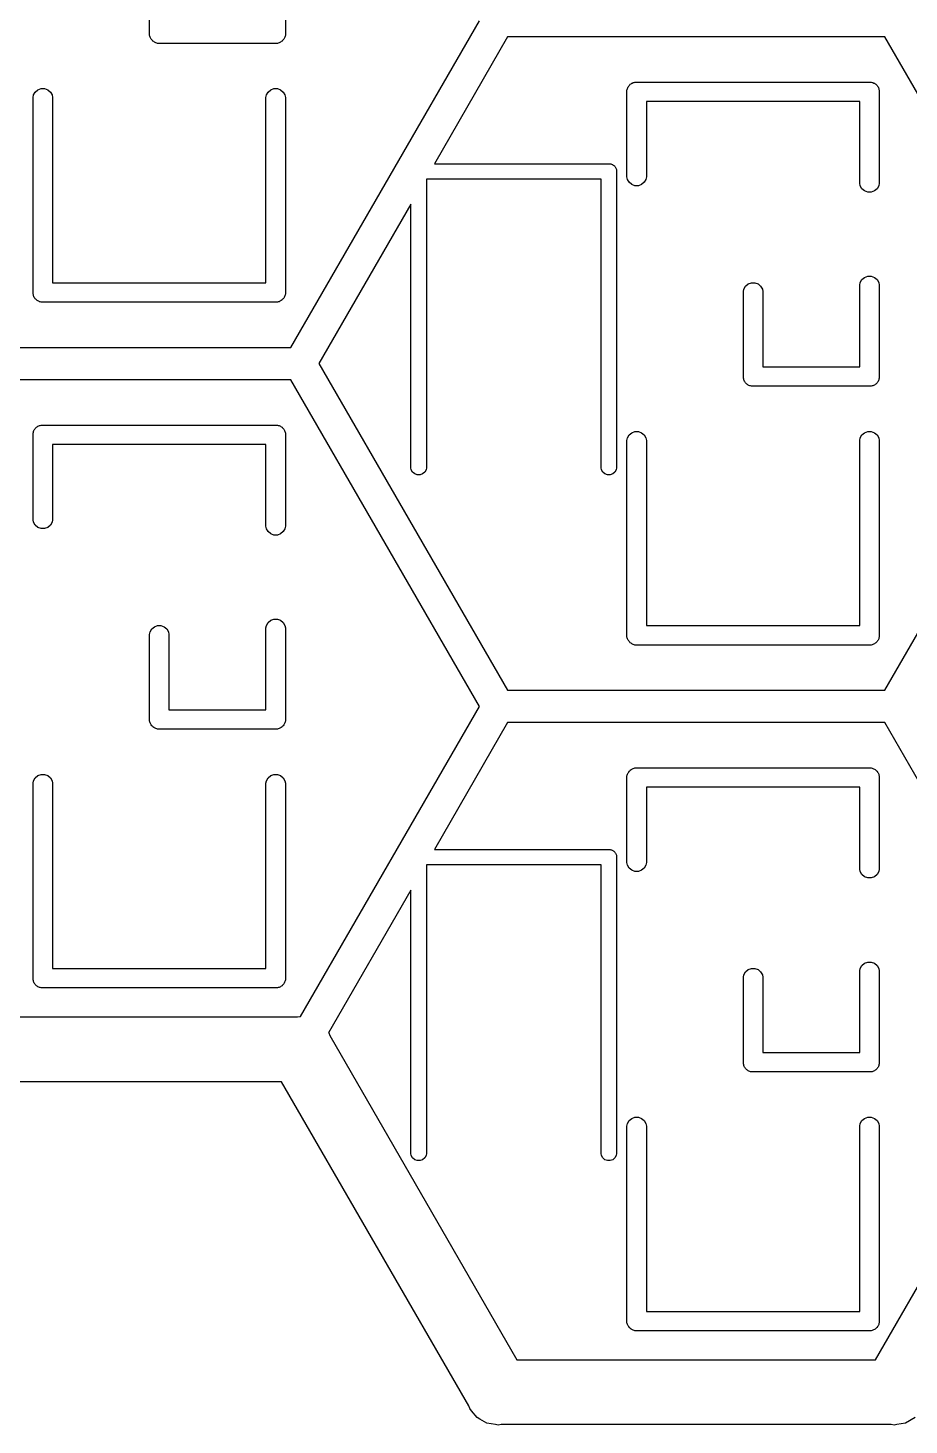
# Model space of a CAD drawing. Extents: x -0.7 to 56.4, y -0.3 to 45.3.
# Drawn here: x 20.34 to 27.16, y -0.25 to 10.54 of the extents above; entities that cross this region are included whole.
import ezdxf

# ---------------------------------------------------------------- set-up
doc = ezdxf.new("R2010")
doc.units = 0
doc.header["$MEASUREMENT"] = 0
doc.layers.add('BLACK', color=7, linetype='CONTINUOUS')

msp = doc.modelspace()

# ---------------------------------------------------------------- linework, layer by layer
at = {"layer": 'BLACK', "linetype": 'CONTINUOUS'}
for p, q in [((21.2847, 10.5132), (21.2847, 11.1566)), ((22.3347, 11.2066), (22.3347, 10.4934)), ((22.3775, 8.075), (23.8353, 10.6)), ((21.2847, 10.4868), (21.2847, 10.5132)), ((21.287, 10.4805), (21.2847, 10.4868)), ((21.2882, 10.474), (21.287, 10.4805)), ((22.3325, 10.4805), (22.3313, 10.474)), ((22.3347, 10.4868), (22.3325, 10.4805)), ((22.3347, 10.4934), (22.3347, 10.4934)), ((22.3347, 10.4934), (22.3347, 10.4868)), ((24.0518, 10.475), (23.486, 9.495)), ((26.9674, 10.475), (24.0518, 10.475)), ((28.4252, 7.95), (26.9674, 10.475)), ((21.2915, 10.4682), (21.2882, 10.474)), ((21.2938, 10.4619), (21.2915, 10.4682)), ((21.2981, 10.4568), (21.2938, 10.4619)), ((21.3014, 10.451), (21.2981, 10.4568)), ((21.3065, 10.4468), (21.3014, 10.451)), ((21.3108, 10.4417), (21.3065, 10.4468)), ((21.3166, 10.4383), (21.3108, 10.4417)), ((21.3217, 10.434), (21.3166, 10.4383)), ((21.3279, 10.4318), (21.3217, 10.434)), ((21.3337, 10.4284), (21.3279, 10.4318)), ((21.3403, 10.4273), (21.3337, 10.4284)), ((21.3465, 10.425), (21.3403, 10.4273)), ((21.3532, 10.425), (21.3465, 10.425)), ((22.2663, 10.425), (21.3532, 10.425)), ((21.3532, 10.425), (21.3532, 10.425)), ((22.273, 10.425), (22.2663, 10.425)), ((22.2663, 10.425), (22.2663, 10.425)), ((22.2792, 10.4273), (22.273, 10.425)), ((22.2858, 10.4284), (22.2792, 10.4273)), ((22.2916, 10.4318), (22.2858, 10.4284)), ((22.2978, 10.434), (22.2916, 10.4318)), ((22.3029, 10.4383), (22.2978, 10.434)), ((22.3087, 10.4417), (22.3029, 10.4383)), ((22.313, 10.4468), (22.3087, 10.4417)), ((22.3181, 10.451), (22.313, 10.4468)), ((22.3214, 10.4568), (22.3181, 10.451)), ((22.3257, 10.4619), (22.3214, 10.4568)), ((22.328, 10.4682), (22.3257, 10.4619)), ((22.3313, 10.474), (22.328, 10.4682)), ((20.3882, 10.026), (20.4014, 10.049)), ((20.4014, 10.049), (20.4217, 10.066)), ((20.4217, 10.066), (20.4465, 10.075)), ((20.4465, 10.075), (20.473, 10.075)), ((20.473, 10.075), (20.4978, 10.066)), ((20.4978, 10.066), (20.5181, 10.049)), ((20.5181, 10.049), (20.5313, 10.026)), ((22.1882, 10.026), (22.2014, 10.049)), ((22.2014, 10.049), (22.2217, 10.066)), ((22.2217, 10.066), (22.2465, 10.075)), ((22.2465, 10.075), (22.273, 10.075)), ((22.273, 10.075), (22.2978, 10.066)), ((22.2978, 10.066), (22.3181, 10.049)), ((22.3181, 10.049), (22.3313, 10.026)), ((24.9747, 10.0632), (24.977, 10.0695)), ((24.9747, 10.0566), (24.9747, 10.0632)), ((24.9747, 9.39344), (24.9747, 10.0566)), ((24.9747, 10.0566), (24.9747, 10.0566)), ((24.977, 10.0695), (24.9781, 10.076)), ((24.9781, 10.076), (24.9814, 10.0818)), ((24.9814, 10.0818), (24.9837, 10.0881)), ((24.9837, 10.0881), (24.988, 10.0932)), ((24.988, 10.0932), (24.9913, 10.099)), ((24.9913, 10.099), (24.9964, 10.1032)), ((24.9964, 10.1032), (25.0007, 10.1083)), ((25.0007, 10.1083), (25.0065, 10.1117)), ((25.0065, 10.1117), (25.0116, 10.116)), ((25.0116, 10.116), (25.0179, 10.1182)), ((25.0179, 10.1182), (25.0236, 10.1216)), ((25.0236, 10.1216), (25.0302, 10.1227)), ((25.0302, 10.1227), (25.0364, 10.125)), ((25.0364, 10.125), (25.0431, 10.125)), ((25.0431, 10.125), (25.0431, 10.125)), ((25.0431, 10.125), (26.8562, 10.125)), ((26.8562, 10.125), (26.8629, 10.125)), ((26.8562, 10.125), (26.8562, 10.125)), ((26.8629, 10.125), (26.8692, 10.1227)), ((26.8692, 10.1227), (26.8757, 10.1216)), ((26.8757, 10.1216), (26.8815, 10.1182)), ((26.8815, 10.1182), (26.8878, 10.116)), ((26.8878, 10.116), (26.8929, 10.1117)), ((26.8929, 10.1117), (26.8986, 10.1083)), ((26.8986, 10.1083), (26.9029, 10.1032)), ((26.9029, 10.1032), (26.908, 10.099)), ((26.908, 10.099), (26.9113, 10.0932)), ((26.9113, 10.0932), (26.9156, 10.0881)), ((26.9156, 10.0881), (26.9179, 10.0818)), ((26.9179, 10.0818), (26.9212, 10.076)), ((26.9212, 10.076), (26.9224, 10.0695)), ((26.9224, 10.0695), (26.9247, 10.0632)), ((26.9247, 10.0632), (26.9247, 10.0566)), ((26.9247, 10.0566), (26.9247, 10.0566)), ((26.9247, 10.0566), (26.9247, 9.34344)), ((20.3847, 10.0066), (20.3882, 10.026)), ((20.3847, 8.49345), (20.3847, 10.0066)), ((20.5313, 10.026), (20.5347, 10.0066)), ((20.5347, 10.0066), (20.5347, 8.575)), ((22.1847, 10.0066), (22.1882, 10.026)), ((22.1847, 8.575), (22.1847, 10.0066)), ((22.3313, 10.026), (22.3347, 10.0066)), ((22.3347, 10.0066), (22.3347, 8.49344)), ((26.7747, 9.975), (25.1247, 9.975)), ((25.1247, 9.975), (25.1247, 9.39344)), ((26.7747, 9.34344), (26.7747, 9.975)), ((23.486, 9.495), (24.8399, 9.495)), ((24.8399, 9.495), (24.8399, 9.495)), ((24.8399, 9.495), (24.8453, 9.495)), ((24.8453, 9.495), (24.8503, 9.49318)), ((24.8503, 9.49318), (24.8555, 9.49225)), ((24.8555, 9.49225), (24.8601, 9.48959)), ((24.8601, 9.48959), (24.8651, 9.48776)), ((24.8651, 9.48776), (24.8692, 9.48433)), ((24.8692, 9.48433), (24.8738, 9.48167)), ((24.8738, 9.48167), (24.8773, 9.47759)), ((24.8773, 9.47759), (24.8813, 9.47416)), ((24.8813, 9.47416), (24.884, 9.46955)), ((24.884, 9.46955), (24.8874, 9.46546)), ((24.8874, 9.46546), (24.8893, 9.46045)), ((24.8893, 9.46045), (24.8919, 9.45584)), ((24.8919, 9.45584), (24.8928, 9.45059)), ((24.8928, 9.45059), (24.8947, 9.44558)), ((24.8947, 9.44558), (24.8947, 9.44025)), ((24.8947, 9.44025), (24.8947, 9.44025)), ((24.8947, 9.44025), (24.8947, 7.14475)), ((24.7747, 9.375), (23.4247, 9.375)), ((23.4247, 9.375), (23.4247, 7.14475)), ((24.7747, 7.14475), (24.7747, 9.375)), ((24.9781, 9.37395), (24.9747, 9.39344)), ((24.9913, 9.35105), (24.9781, 9.37395)), ((25.0116, 9.33405), (24.9913, 9.35105)), ((25.0364, 9.325), (25.0116, 9.33405)), ((25.0629, 9.325), (25.0364, 9.325)), ((25.0878, 9.33405), (25.0629, 9.325)), ((25.108, 9.35105), (25.0878, 9.33405)), ((25.1212, 9.37395), (25.108, 9.35105)), ((25.1247, 9.39344), (25.1212, 9.37395)), ((26.7781, 9.32395), (26.7747, 9.34344)), ((26.7913, 9.30105), (26.7781, 9.32395)), ((26.8116, 9.28405), (26.7913, 9.30105)), ((26.908, 9.30105), (26.8878, 9.28405)), ((26.9212, 9.32395), (26.908, 9.30105)), ((26.9247, 9.34344), (26.9212, 9.32395)), ((23.3047, 9.1809), (22.594, 7.95)), ((23.3047, 7.14475), (23.3047, 9.1809)), ((26.8364, 9.275), (26.8116, 9.28405)), ((26.8629, 9.275), (26.8364, 9.275)), ((26.8878, 9.28405), (26.8629, 9.275)), ((20.5347, 8.575), (22.1847, 8.575)), ((25.8781, 8.52605), (25.8913, 8.54895)), ((25.8913, 8.54895), (25.9116, 8.56595)), ((25.9116, 8.56595), (25.9364, 8.575)), ((25.9364, 8.575), (25.9629, 8.575)), ((25.9629, 8.575), (25.9877, 8.56595)), ((25.9877, 8.56595), (26.008, 8.54895)), ((26.008, 8.54895), (26.0212, 8.52605)), ((26.7747, 8.55655), (26.7781, 8.57605)), ((26.7747, 7.925), (26.7747, 8.55655)), ((26.7781, 8.57605), (26.7913, 8.59895)), ((26.7913, 8.59895), (26.8116, 8.61595)), ((26.8116, 8.61595), (26.8364, 8.625)), ((26.8364, 8.625), (26.8629, 8.625)), ((26.8629, 8.625), (26.8878, 8.61595)), ((26.8878, 8.61595), (26.908, 8.59895)), ((26.908, 8.59895), (26.9212, 8.57605)), ((26.9212, 8.57605), (26.9247, 8.55656)), ((26.9247, 8.55656), (26.9247, 7.84344)), ((20.3847, 8.49344), (20.3847, 8.49345)), ((20.3847, 8.48678), (20.3847, 8.49344)), ((20.387, 8.48052), (20.3847, 8.48678)), ((20.3882, 8.47396), (20.387, 8.48052)), ((20.3915, 8.46819), (20.3882, 8.47396)), ((20.3938, 8.46192), (20.3915, 8.46819)), ((20.3981, 8.45682), (20.3938, 8.46192)), ((20.4014, 8.45105), (20.3981, 8.45682)), ((20.4065, 8.44677), (20.4014, 8.45105)), ((20.4108, 8.44166), (20.4065, 8.44677)), ((20.4166, 8.43833), (20.4108, 8.44166)), ((20.4217, 8.43405), (20.4166, 8.43833)), ((20.4279, 8.43177), (20.4217, 8.43405)), ((20.4337, 8.42844), (20.4279, 8.43177)), ((20.4403, 8.42728), (20.4337, 8.42844)), ((20.4465, 8.425), (20.4403, 8.42728)), ((20.4532, 8.425), (20.4465, 8.425)), ((22.2663, 8.425), (20.4532, 8.425)), ((20.4532, 8.425), (20.4532, 8.425)), ((22.273, 8.425), (22.2663, 8.425)), ((22.2663, 8.425), (22.2663, 8.425)), ((22.2792, 8.42728), (22.273, 8.425)), ((22.2858, 8.42844), (22.2792, 8.42728)), ((22.2916, 8.43177), (22.2858, 8.42844)), ((22.2978, 8.43405), (22.2916, 8.43177)), ((22.3029, 8.43833), (22.2978, 8.43405)), ((22.3087, 8.44166), (22.3029, 8.43833)), ((22.313, 8.44677), (22.3087, 8.44166)), ((22.3181, 8.45105), (22.313, 8.44677)), ((22.3214, 8.45682), (22.3181, 8.45105)), ((22.3257, 8.46192), (22.3214, 8.45682)), ((22.328, 8.46818), (22.3257, 8.46192)), ((22.3313, 8.47395), (22.328, 8.46818)), ((22.3325, 8.48052), (22.3313, 8.47395)), ((22.3347, 8.48678), (22.3325, 8.48052)), ((22.3347, 8.49344), (22.3347, 8.49344)), ((22.3347, 8.49344), (22.3347, 8.48678)), ((25.8747, 8.50655), (25.8781, 8.52605)), ((25.8747, 7.86322), (25.8747, 8.50655)), ((26.0212, 8.52605), (26.0247, 8.50656)), ((26.0247, 8.50656), (26.0247, 7.925)), ((19.6103, 8.075), (22.3775, 8.075)), ((22.594, 7.95), (24.0518, 5.425)), ((26.0247, 7.925), (26.7747, 7.925)), ((26.9674, 5.425), (28.4252, 7.95)), ((22.3775, 7.825), (19.6103, 7.825)), ((23.8353, 5.3), (22.3775, 7.825)), ((25.8747, 7.83678), (25.8747, 7.86322)), ((25.877, 7.83051), (25.8747, 7.83678)), ((25.8781, 7.82395), (25.877, 7.83051)), ((25.8814, 7.81819), (25.8781, 7.82395)), ((25.8837, 7.81192), (25.8814, 7.81819)), ((25.888, 7.80681), (25.8837, 7.81192)), ((25.8913, 7.80105), (25.888, 7.80681)), ((25.8964, 7.79677), (25.8913, 7.80105)), ((25.9007, 7.79166), (25.8964, 7.79677)), ((25.9065, 7.78833), (25.9007, 7.79166)), ((25.9116, 7.78405), (25.9065, 7.78833)), ((25.9179, 7.78177), (25.9116, 7.78405)), ((25.9236, 7.77844), (25.9179, 7.78177)), ((25.9302, 7.77728), (25.9236, 7.77844)), ((25.9364, 7.775), (25.9302, 7.77728)), ((25.9431, 7.775), (25.9364, 7.775)), ((26.8562, 7.775), (25.9431, 7.775)), ((25.9431, 7.775), (25.9431, 7.775)), ((26.8629, 7.775), (26.8562, 7.775)), ((26.8562, 7.775), (26.8562, 7.775)), ((26.8692, 7.77728), (26.8629, 7.775)), ((26.8757, 7.77844), (26.8692, 7.77728)), ((26.8815, 7.78177), (26.8757, 7.77844)), ((26.8878, 7.78405), (26.8815, 7.78177)), ((26.8929, 7.78833), (26.8878, 7.78405)), ((26.8986, 7.79166), (26.8929, 7.78833)), ((26.9029, 7.79676), (26.8986, 7.79166)), ((26.908, 7.80105), (26.9029, 7.79676)), ((26.9113, 7.80682), (26.908, 7.80105)), ((26.9156, 7.81192), (26.9113, 7.80682)), ((26.9179, 7.81818), (26.9156, 7.81192)), ((26.9212, 7.82395), (26.9179, 7.81818)), ((26.9224, 7.83051), (26.9212, 7.82395)), ((26.9247, 7.83678), (26.9224, 7.83051)), ((26.9247, 7.84344), (26.9247, 7.84344)), ((26.9247, 7.84344), (26.9247, 7.83678)), ((20.4014, 7.44895), (20.4065, 7.45323)), ((20.4065, 7.45323), (20.4108, 7.45834)), ((20.4108, 7.45834), (20.4166, 7.46167)), ((20.4166, 7.46167), (20.4217, 7.46595)), ((20.4217, 7.46595), (20.4279, 7.46823)), ((20.4279, 7.46823), (20.4337, 7.47156)), ((20.4337, 7.47156), (20.4403, 7.47272)), ((20.4403, 7.47272), (20.4465, 7.475)), ((20.4465, 7.475), (20.4532, 7.475)), ((20.4532, 7.475), (20.4532, 7.475)), ((20.4532, 7.475), (22.2663, 7.475)), ((22.2663, 7.475), (22.273, 7.475)), ((22.2663, 7.475), (22.2663, 7.475)), ((22.273, 7.475), (22.2792, 7.47272)), ((22.2792, 7.47272), (22.2858, 7.47156)), ((22.2858, 7.47156), (22.2916, 7.46823)), ((22.2916, 7.46823), (22.2978, 7.46595)), ((22.2978, 7.46595), (22.3029, 7.46167)), ((22.3029, 7.46167), (22.3087, 7.45834)), ((22.3087, 7.45834), (22.313, 7.45323)), ((22.313, 7.45323), (22.3181, 7.44895)), ((20.3847, 7.41322), (20.387, 7.41949)), ((20.3847, 7.40656), (20.3847, 7.41322)), ((20.3847, 7.40655), (20.3847, 7.40656)), ((20.3847, 6.74344), (20.3847, 7.40655)), ((20.387, 7.41949), (20.3882, 7.42605)), ((20.3882, 7.42605), (20.3915, 7.43181)), ((20.3915, 7.43181), (20.3938, 7.43808)), ((20.3938, 7.43808), (20.3981, 7.44318)), ((20.3981, 7.44318), (20.4014, 7.44895)), ((22.3181, 7.44895), (22.3214, 7.44318)), ((22.3214, 7.44318), (22.3257, 7.43808)), ((22.3257, 7.43808), (22.328, 7.43182)), ((22.328, 7.43182), (22.3313, 7.42605)), ((22.3313, 7.42605), (22.3325, 7.41948)), ((22.3325, 7.41948), (22.3347, 7.41322)), ((22.3347, 7.41322), (22.3347, 7.40656)), ((22.3347, 7.40656), (22.3347, 7.40656)), ((22.3347, 7.40656), (22.3347, 6.69344)), ((24.9747, 7.35656), (24.9781, 7.37605)), ((24.9747, 5.84345), (24.9747, 7.35656)), ((24.9781, 7.37605), (24.9913, 7.39895)), ((24.9913, 7.39895), (25.0116, 7.41595)), ((25.0116, 7.41595), (25.0364, 7.425)), ((25.0364, 7.425), (25.0629, 7.425)), ((25.0629, 7.425), (25.0878, 7.41595)), ((25.0878, 7.41595), (25.108, 7.39895)), ((25.108, 7.39895), (25.1212, 7.37605)), ((25.1212, 7.37605), (25.1247, 7.35656)), ((25.1247, 7.35656), (25.1247, 5.925)), ((26.7747, 7.35655), (26.7781, 7.37605)), ((26.7747, 5.925), (26.7747, 7.35655)), ((26.7781, 7.37605), (26.7913, 7.39895)), ((26.7913, 7.39895), (26.8116, 7.41595)), ((26.8116, 7.41595), (26.8364, 7.425)), ((26.8364, 7.425), (26.8629, 7.425)), ((26.8629, 7.425), (26.8878, 7.41595)), ((26.8878, 7.41595), (26.908, 7.39895)), ((26.908, 7.39895), (26.9212, 7.37605)), ((26.9212, 7.37605), (26.9247, 7.35656)), ((26.9247, 7.35656), (26.9247, 5.84344)), ((22.1847, 7.325), (20.5347, 7.325)), ((20.5347, 7.325), (20.5347, 6.74344)), ((22.1847, 6.69344), (22.1847, 7.325)), ((23.3074, 7.12916), (23.3047, 7.14475)), ((23.318, 7.11084), (23.3074, 7.12916)), ((23.4219, 7.12916), (23.4113, 7.11084)), ((23.4247, 7.14475), (23.4219, 7.12916)), ((24.7774, 7.12916), (24.7747, 7.14475)), ((24.788, 7.11084), (24.7774, 7.12916)), ((24.8919, 7.12916), (24.8813, 7.11084)), ((24.8947, 7.14475), (24.8919, 7.12916)), ((23.3342, 7.09724), (23.318, 7.11084)), ((23.3541, 7.09), (23.3342, 7.09724)), ((23.3753, 7.09), (23.3541, 7.09)), ((23.3951, 7.09724), (23.3753, 7.09)), ((23.4113, 7.11084), (23.3951, 7.09724)), ((24.8042, 7.09724), (24.788, 7.11084)), ((24.8241, 7.09), (24.8042, 7.09724)), ((24.8453, 7.09), (24.8241, 7.09)), ((24.8651, 7.09724), (24.8453, 7.09)), ((24.8813, 7.11084), (24.8651, 7.09724)), ((20.3882, 6.72395), (20.3847, 6.74344)), ((20.4014, 6.70105), (20.3882, 6.72395)), ((20.4217, 6.68405), (20.4014, 6.70105)), ((20.5181, 6.70105), (20.4978, 6.68405)), ((20.5313, 6.72395), (20.5181, 6.70105)), ((20.5347, 6.74344), (20.5313, 6.72395)), ((20.4465, 6.675), (20.4217, 6.68405)), ((20.473, 6.675), (20.4465, 6.675)), ((20.4978, 6.68405), (20.473, 6.675)), ((22.1882, 6.67395), (22.1847, 6.69344)), ((22.2014, 6.65105), (22.1882, 6.67395)), ((22.2217, 6.63405), (22.2014, 6.65105)), ((22.2465, 6.625), (22.2217, 6.63405)), ((22.273, 6.625), (22.2465, 6.625)), ((22.2978, 6.63405), (22.273, 6.625)), ((22.3181, 6.65105), (22.2978, 6.63405)), ((22.3313, 6.67395), (22.3181, 6.65105)), ((22.3347, 6.69344), (22.3313, 6.67395)), ((22.1882, 5.92605), (22.2014, 5.94895)), ((22.2014, 5.94895), (22.2217, 5.96595)), ((22.2217, 5.96595), (22.2465, 5.975)), ((22.2465, 5.975), (22.273, 5.975)), ((22.273, 5.975), (22.2978, 5.96595)), ((22.2978, 5.96595), (22.3181, 5.94895)), ((22.3181, 5.94895), (22.3313, 5.92605)), ((21.2847, 5.85656), (21.2882, 5.87605)), ((21.2847, 5.21322), (21.2847, 5.85656)), ((21.2882, 5.87605), (21.3014, 5.89895)), ((21.3014, 5.89895), (21.3217, 5.91595)), ((21.3217, 5.91595), (21.3465, 5.925)), ((21.3465, 5.925), (21.373, 5.925)), ((21.373, 5.925), (21.3978, 5.91595)), ((21.3978, 5.91595), (21.4181, 5.89895)), ((21.4181, 5.89895), (21.4313, 5.87605)), ((21.4313, 5.87605), (21.4347, 5.85656)), ((21.4347, 5.85656), (21.4347, 5.275)), ((22.1847, 5.90655), (22.1882, 5.92605)), ((22.1847, 5.275), (22.1847, 5.90655)), ((22.3313, 5.92605), (22.3347, 5.90656)), ((22.3347, 5.90656), (22.3347, 5.19344)), ((24.9747, 5.84344), (24.9747, 5.84345)), ((24.9747, 5.83678), (24.9747, 5.84344)), ((24.977, 5.83051), (24.9747, 5.83678)), ((25.1247, 5.925), (26.7747, 5.925)), ((26.9247, 5.83678), (26.9224, 5.83052)), ((26.9247, 5.84344), (26.9247, 5.84344)), ((26.9247, 5.84344), (26.9247, 5.83678)), ((24.9781, 5.82395), (24.977, 5.83051)), ((24.9814, 5.81818), (24.9781, 5.82395)), ((24.9837, 5.81192), (24.9814, 5.81818)), ((24.988, 5.80682), (24.9837, 5.81192)), ((24.9913, 5.80105), (24.988, 5.80682)), ((24.9964, 5.79676), (24.9913, 5.80105)), ((25.0007, 5.79166), (24.9964, 5.79676)), ((25.0065, 5.78833), (25.0007, 5.79166)), ((25.0116, 5.78405), (25.0065, 5.78833)), ((25.0179, 5.78177), (25.0116, 5.78405)), ((25.0236, 5.77844), (25.0179, 5.78177)), ((25.0302, 5.77728), (25.0236, 5.77844)), ((25.0364, 5.775), (25.0302, 5.77728)), ((25.0431, 5.775), (25.0364, 5.775)), ((26.8562, 5.775), (25.0431, 5.775)), ((25.0431, 5.775), (25.0431, 5.775)), ((26.8629, 5.775), (26.8562, 5.775)), ((26.8562, 5.775), (26.8562, 5.775)), ((26.8692, 5.77728), (26.8629, 5.775)), ((26.8757, 5.77844), (26.8692, 5.77728)), ((26.8815, 5.78177), (26.8757, 5.77844)), ((26.8878, 5.78405), (26.8815, 5.78177)), ((26.8929, 5.78833), (26.8878, 5.78405)), ((26.8986, 5.79166), (26.8929, 5.78833)), ((26.9029, 5.79676), (26.8986, 5.79166)), ((26.908, 5.80105), (26.9029, 5.79676)), ((26.9113, 5.80682), (26.908, 5.80105)), ((26.9156, 5.81192), (26.9113, 5.80682)), ((26.9179, 5.81818), (26.9156, 5.81192)), ((26.9212, 5.82395), (26.9179, 5.81818)), ((26.9224, 5.83052), (26.9212, 5.82395)), ((24.0518, 5.425), (26.9674, 5.425)), ((22.4517, 2.9035), (23.8353, 5.3)), ((21.2847, 5.18678), (21.2847, 5.21322)), ((21.287, 5.18051), (21.2847, 5.18678)), ((21.4347, 5.275), (22.1847, 5.275)), ((22.3347, 5.18678), (22.3325, 5.18051)), ((22.3347, 5.19344), (22.3347, 5.19344)), ((22.3347, 5.19344), (22.3347, 5.18678)), ((21.2882, 5.17395), (21.287, 5.18051)), ((21.2915, 5.16819), (21.2882, 5.17395)), ((21.2938, 5.16192), (21.2915, 5.16819)), ((21.2981, 5.15681), (21.2938, 5.16192)), ((21.3014, 5.15105), (21.2981, 5.15681)), ((21.3065, 5.14677), (21.3014, 5.15105)), ((21.3108, 5.14166), (21.3065, 5.14677)), ((21.3166, 5.13833), (21.3108, 5.14166)), ((21.3217, 5.13405), (21.3166, 5.13833)), ((21.3279, 5.13177), (21.3217, 5.13405)), ((21.3337, 5.12844), (21.3279, 5.13177)), ((21.3403, 5.12728), (21.3337, 5.12844)), ((21.3465, 5.125), (21.3403, 5.12728)), ((21.3532, 5.125), (21.3465, 5.125)), ((22.2663, 5.125), (21.3532, 5.125)), ((21.3532, 5.125), (21.3532, 5.125)), ((22.273, 5.125), (22.2663, 5.125)), ((22.2663, 5.125), (22.2663, 5.125)), ((22.2792, 5.12728), (22.273, 5.125)), ((22.2858, 5.12844), (22.2792, 5.12728)), ((22.2916, 5.13177), (22.2858, 5.12844)), ((22.2978, 5.13405), (22.2916, 5.13177)), ((22.3029, 5.13833), (22.2978, 5.13405)), ((22.3087, 5.14166), (22.3029, 5.13833)), ((22.313, 5.14676), (22.3087, 5.14166)), ((22.3181, 5.15105), (22.313, 5.14676)), ((22.3214, 5.15682), (22.3181, 5.15105)), ((22.3257, 5.16192), (22.3214, 5.15682)), ((22.328, 5.16818), (22.3257, 5.16192)), ((22.3313, 5.17395), (22.328, 5.16818)), ((22.3325, 5.18051), (22.3313, 5.17395)), ((24.0518, 5.175), (23.486, 4.195)), ((26.9674, 5.175), (24.0518, 5.175)), ((28.3511, 2.7785), (26.9674, 5.175)), ((20.4014, 4.74895), (20.4217, 4.76595)), ((20.4217, 4.76595), (20.4465, 4.775)), ((20.4465, 4.775), (20.473, 4.775)), ((20.473, 4.775), (20.4978, 4.76595)), ((20.4978, 4.76595), (20.5181, 4.74895)), ((22.2014, 4.74895), (22.2217, 4.76595)), ((22.2217, 4.76595), (22.2465, 4.775)), ((22.2465, 4.775), (22.273, 4.775)), ((22.273, 4.775), (22.2978, 4.76595)), ((22.2978, 4.76595), (22.3181, 4.74895)), ((24.9747, 4.76322), (24.977, 4.76949)), ((24.9747, 4.75656), (24.9747, 4.76322)), ((24.9747, 4.75655), (24.9747, 4.75656)), ((24.9747, 4.09344), (24.9747, 4.75655)), ((24.977, 4.76949), (24.9781, 4.77605)), ((24.9781, 4.77605), (24.9814, 4.78181)), ((24.9814, 4.78181), (24.9837, 4.78808)), ((24.9837, 4.78808), (24.988, 4.79318)), ((24.988, 4.79318), (24.9913, 4.79895)), ((24.9913, 4.79895), (24.9964, 4.80323)), ((24.9964, 4.80323), (25.0007, 4.80834)), ((25.0007, 4.80834), (25.0065, 4.81167)), ((25.0065, 4.81167), (25.0116, 4.81595)), ((25.0116, 4.81595), (25.0179, 4.81823)), ((25.0179, 4.81823), (25.0236, 4.82156)), ((25.0236, 4.82156), (25.0302, 4.82272)), ((25.0302, 4.82272), (25.0364, 4.825)), ((25.0364, 4.825), (25.0431, 4.825)), ((25.0431, 4.825), (25.0431, 4.825)), ((25.0431, 4.825), (26.8562, 4.825)), ((26.8562, 4.825), (26.8629, 4.825)), ((26.8562, 4.825), (26.8562, 4.825)), ((26.8629, 4.825), (26.8692, 4.82272)), ((26.8692, 4.82272), (26.8757, 4.82156)), ((26.8757, 4.82156), (26.8815, 4.81823)), ((26.8815, 4.81823), (26.8878, 4.81595)), ((26.8878, 4.81595), (26.8929, 4.81167)), ((26.8929, 4.81167), (26.8986, 4.80834)), ((26.8986, 4.80834), (26.9029, 4.80323)), ((26.9029, 4.80323), (26.908, 4.79895)), ((26.908, 4.79895), (26.9113, 4.79318)), ((26.9113, 4.79318), (26.9156, 4.78808)), ((26.9156, 4.78808), (26.9179, 4.78182)), ((26.9179, 4.78182), (26.9212, 4.77605)), ((26.9212, 4.77605), (26.9224, 4.76948)), ((26.9224, 4.76948), (26.9247, 4.76322)), ((26.9247, 4.76322), (26.9247, 4.75656)), ((26.9247, 4.75656), (26.9247, 4.75656)), ((26.9247, 4.75656), (26.9247, 4.04344)), ((20.3847, 4.70656), (20.3882, 4.72605)), ((20.3847, 3.19345), (20.3847, 4.70656)), ((20.3882, 4.72605), (20.4014, 4.74895)), ((20.5181, 4.74895), (20.5313, 4.72605)), ((20.5313, 4.72605), (20.5347, 4.70656)), ((20.5347, 4.70656), (20.5347, 3.275)), ((22.1847, 4.70656), (22.1882, 4.72605)), ((22.1847, 3.275), (22.1847, 4.70656)), ((22.1882, 4.72605), (22.2014, 4.74895)), ((22.3181, 4.74895), (22.3313, 4.72605)), ((22.3313, 4.72605), (22.3347, 4.70656)), ((22.3347, 4.70656), (22.3347, 3.19344)), ((26.7747, 4.675), (25.1247, 4.675)), ((25.1247, 4.675), (25.1247, 4.09344)), ((26.7747, 4.04344), (26.7747, 4.675)), ((23.486, 4.195), (24.8399, 4.195)), ((24.8399, 4.195), (24.8399, 4.195)), ((24.8399, 4.195), (24.8453, 4.195)), ((24.8453, 4.195), (24.8503, 4.19318)), ((24.8503, 4.19318), (24.8555, 4.19225)), ((24.8555, 4.19225), (24.8601, 4.18959)), ((24.8601, 4.18959), (24.8651, 4.18776)), ((24.8651, 4.18776), (24.8692, 4.18433)), ((24.8692, 4.18433), (24.8738, 4.18167)), ((24.8738, 4.18167), (24.8773, 4.17759)), ((24.8773, 4.17759), (24.8813, 4.17416)), ((24.8813, 4.17416), (24.884, 4.16955)), ((24.884, 4.16955), (24.8874, 4.16546)), ((24.8874, 4.16546), (24.8893, 4.16045)), ((24.8893, 4.16045), (24.8919, 4.15584)), ((24.8919, 4.15584), (24.8928, 4.15059)), ((24.8928, 4.15059), (24.8947, 4.14558)), ((24.8947, 4.14558), (24.8947, 4.14025)), ((24.8947, 4.14025), (24.8947, 4.14025)), ((24.8947, 4.14025), (24.8947, 1.84475)), ((24.7747, 4.075), (23.4247, 4.075)), ((23.4247, 4.075), (23.4247, 1.84475)), ((24.7747, 1.84475), (24.7747, 4.075)), ((24.9781, 4.07395), (24.9747, 4.09344)), ((24.9913, 4.05105), (24.9781, 4.07395)), ((25.0116, 4.03405), (24.9913, 4.05105)), ((25.0364, 4.025), (25.0116, 4.03405)), ((25.0629, 4.025), (25.0364, 4.025)), ((25.0878, 4.03405), (25.0629, 4.025)), ((25.108, 4.05105), (25.0878, 4.03405)), ((25.1212, 4.07395), (25.108, 4.05105)), ((25.1247, 4.09344), (25.1212, 4.07395)), ((26.7781, 4.02395), (26.7747, 4.04344)), ((26.7913, 4.00105), (26.7781, 4.02395)), ((26.8116, 3.98405), (26.7913, 4.00105)), ((26.908, 4.00105), (26.8878, 3.98405)), ((26.9212, 4.02395), (26.908, 4.00105)), ((26.9247, 4.04344), (26.9212, 4.02395)), ((26.8364, 3.975), (26.8116, 3.98405)), ((26.8629, 3.975), (26.8364, 3.975)), ((26.8878, 3.98405), (26.8629, 3.975)), ((23.3047, 3.8809), (22.6682, 2.7785)), ((23.3047, 1.84475), (23.3047, 3.8809)), ((20.5347, 3.275), (22.1847, 3.275)), ((25.8781, 3.22605), (25.8913, 3.24895)), ((25.8913, 3.24895), (25.9116, 3.26595)), ((25.9116, 3.26595), (25.9364, 3.275)), ((25.9364, 3.275), (25.9629, 3.275)), ((25.9629, 3.275), (25.9877, 3.26595)), ((25.9877, 3.26595), (26.008, 3.24895)), ((26.008, 3.24895), (26.0212, 3.22605)), ((26.7747, 3.25655), (26.7781, 3.27605)), ((26.7747, 2.625), (26.7747, 3.25655)), ((26.7781, 3.27605), (26.7913, 3.29895)), ((26.7913, 3.29895), (26.8116, 3.31595)), ((26.8116, 3.31595), (26.8364, 3.325)), ((26.8364, 3.325), (26.8629, 3.325)), ((26.8629, 3.325), (26.8878, 3.31595)), ((26.8878, 3.31595), (26.908, 3.29895)), ((26.908, 3.29895), (26.9212, 3.27605)), ((26.9212, 3.27605), (26.9247, 3.25656)), ((26.9247, 3.25656), (26.9247, 2.54344)), ((20.3847, 3.19344), (20.3847, 3.19345)), ((20.3847, 3.18678), (20.3847, 3.19344)), ((20.387, 3.18051), (20.3847, 3.18678)), ((20.3882, 3.17395), (20.387, 3.18051)), ((20.3915, 3.16819), (20.3882, 3.17395)), ((20.3938, 3.16192), (20.3915, 3.16819)), ((20.3981, 3.15682), (20.3938, 3.16192)), ((20.4014, 3.15105), (20.3981, 3.15682)), ((20.4065, 3.14677), (20.4014, 3.15105)), ((20.4108, 3.14166), (20.4065, 3.14677)), ((20.4166, 3.13833), (20.4108, 3.14166)), ((20.4217, 3.13405), (20.4166, 3.13833)), ((20.4279, 3.13177), (20.4217, 3.13405)), ((20.4337, 3.12844), (20.4279, 3.13177)), ((22.2916, 3.13177), (22.2858, 3.12844)), ((22.2978, 3.13405), (22.2916, 3.13177)), ((22.3029, 3.13833), (22.2978, 3.13405)), ((22.3087, 3.14166), (22.3029, 3.13833)), ((22.313, 3.14677), (22.3087, 3.14166)), ((22.3181, 3.15105), (22.313, 3.14677)), ((22.3214, 3.15682), (22.3181, 3.15105)), ((22.3257, 3.16192), (22.3214, 3.15682)), ((22.328, 3.16818), (22.3257, 3.16192)), ((22.3313, 3.17395), (22.328, 3.16818)), ((22.3325, 3.18052), (22.3313, 3.17395)), ((22.3347, 3.18678), (22.3325, 3.18052)), ((22.3347, 3.19344), (22.3347, 3.19344)), ((22.3347, 3.19344), (22.3347, 3.18678)), ((25.8747, 3.20655), (25.8781, 3.22605)), ((25.8747, 2.56322), (25.8747, 3.20655)), ((26.0212, 3.22605), (26.0247, 3.20656)), ((26.0247, 3.20656), (26.0247, 2.625)), ((20.4403, 3.12728), (20.4337, 3.12844)), ((20.4465, 3.125), (20.4403, 3.12728)), ((20.4532, 3.125), (20.4465, 3.125)), ((22.2663, 3.125), (20.4532, 3.125)), ((20.4532, 3.125), (20.4532, 3.125)), ((22.273, 3.125), (22.2663, 3.125)), ((22.2663, 3.125), (22.2663, 3.125)), ((22.2792, 3.12728), (22.273, 3.125)), ((22.2858, 3.12844), (22.2792, 3.12728)), ((19.5341, 2.9), (22.4278, 2.9)), ((22.4278, 2.9), (22.4497, 2.90386)), ((22.4497, 2.90386), (22.4517, 2.9035)), ((22.6682, 2.7785), (22.6695, 2.77693)), ((22.6695, 2.77693), (22.6771, 2.75605)), ((22.6771, 2.75605), (24.124, 0.25)), ((26.8953, 0.25), (28.3421, 2.75606)), ((26.0247, 2.625), (26.7747, 2.625)), ((25.8747, 2.53678), (25.8747, 2.56322)), ((25.877, 2.53051), (25.8747, 2.53678)), ((25.8781, 2.52395), (25.877, 2.53051)), ((25.8814, 2.51819), (25.8781, 2.52395)), ((25.8837, 2.51192), (25.8814, 2.51819)), ((25.888, 2.50681), (25.8837, 2.51192)), ((25.8913, 2.50105), (25.888, 2.50681)), ((25.8964, 2.49677), (25.8913, 2.50105)), ((25.9007, 2.49166), (25.8964, 2.49677)), ((25.9065, 2.48833), (25.9007, 2.49166)), ((25.9116, 2.48405), (25.9065, 2.48833)), ((25.9179, 2.48177), (25.9116, 2.48405)), ((26.8878, 2.48405), (26.8815, 2.48177)), ((26.8929, 2.48833), (26.8878, 2.48405)), ((26.8986, 2.49166), (26.8929, 2.48833)), ((26.9029, 2.49676), (26.8986, 2.49166)), ((26.908, 2.50105), (26.9029, 2.49676)), ((26.9113, 2.50682), (26.908, 2.50105)), ((26.9156, 2.51192), (26.9113, 2.50682)), ((26.9179, 2.51818), (26.9156, 2.51192)), ((26.9212, 2.52395), (26.9179, 2.51818)), ((26.9224, 2.53051), (26.9212, 2.52395)), ((26.9247, 2.53678), (26.9224, 2.53051)), ((26.9247, 2.54344), (26.9247, 2.54344)), ((26.9247, 2.54344), (26.9247, 2.53678)), ((22.3053, 2.4), (19.5341, 2.4)), ((23.7522, -0.10606), (22.3053, 2.4)), ((25.9236, 2.47844), (25.9179, 2.48177)), ((25.9302, 2.47728), (25.9236, 2.47844)), ((25.9364, 2.475), (25.9302, 2.47728)), ((25.9431, 2.475), (25.9364, 2.475)), ((26.8562, 2.475), (25.9431, 2.475)), ((25.9431, 2.475), (25.9431, 2.475)), ((26.8629, 2.475), (26.8562, 2.475)), ((26.8562, 2.475), (26.8562, 2.475)), ((26.8692, 2.47728), (26.8629, 2.475)), ((26.8757, 2.47844), (26.8692, 2.47728)), ((26.8815, 2.48177), (26.8757, 2.47844)), ((24.9747, 2.05656), (24.9781, 2.07605)), ((24.9747, 0.54344), (24.9747, 2.05656)), ((24.9781, 2.07605), (24.9913, 2.09895)), ((24.9913, 2.09895), (25.0116, 2.11595)), ((25.0116, 2.11595), (25.0364, 2.125)), ((25.0364, 2.125), (25.0629, 2.125)), ((25.0629, 2.125), (25.0878, 2.11595)), ((25.0878, 2.11595), (25.108, 2.09895)), ((25.108, 2.09895), (25.1212, 2.07605)), ((25.1212, 2.07605), (25.1247, 2.05656)), ((25.1247, 2.05656), (25.1247, 0.625)), ((26.7747, 2.05655), (26.7781, 2.07605)), ((26.7747, 0.625), (26.7747, 2.05655)), ((26.7781, 2.07605), (26.7913, 2.09895)), ((26.7913, 2.09895), (26.8116, 2.11595)), ((26.8116, 2.11595), (26.8364, 2.125)), ((26.8364, 2.125), (26.8629, 2.125)), ((26.8629, 2.125), (26.8878, 2.11595)), ((26.8878, 2.11595), (26.908, 2.09895)), ((26.908, 2.09895), (26.9212, 2.07605)), ((26.9212, 2.07605), (26.9247, 2.05656)), ((26.9247, 2.05656), (26.9247, 0.54344)), ((23.3074, 1.82916), (23.3047, 1.84475)), ((23.4247, 1.84475), (23.4219, 1.82916)), ((24.7774, 1.82916), (24.7747, 1.84475)), ((24.8947, 1.84475), (24.8919, 1.82916)), ((23.318, 1.81084), (23.3074, 1.82916)), ((23.3342, 1.79724), (23.318, 1.81084)), ((23.3541, 1.79), (23.3342, 1.79724)), ((23.3753, 1.79), (23.3541, 1.79)), ((23.3951, 1.79724), (23.3753, 1.79)), ((23.4113, 1.81084), (23.3951, 1.79724)), ((23.4219, 1.82916), (23.4113, 1.81084)), ((24.788, 1.81084), (24.7774, 1.82916)), ((24.8042, 1.79724), (24.788, 1.81084)), ((24.8241, 1.79), (24.8042, 1.79724)), ((24.8453, 1.79), (24.8241, 1.79)), ((24.8651, 1.79724), (24.8453, 1.79)), ((24.8813, 1.81084), (24.8651, 1.79724)), ((24.8919, 1.82916), (24.8813, 1.81084)), ((24.9747, 0.53678), (24.9747, 0.54344)), ((24.9747, 0.54344), (24.9747, 0.54344)), ((25.1247, 0.625), (26.7747, 0.625)), ((26.9247, 0.54344), (26.9247, 0.54344)), ((26.9247, 0.54344), (26.9247, 0.53678)), ((24.977, 0.53051), (24.9747, 0.53678)), ((24.9781, 0.52395), (24.977, 0.53051)), ((24.9814, 0.51819), (24.9781, 0.52395)), ((24.9837, 0.51192), (24.9814, 0.51819)), ((24.988, 0.50682), (24.9837, 0.51192)), ((24.9913, 0.50105), (24.988, 0.50682)), ((24.9964, 0.49677), (24.9913, 0.50105)), ((25.0007, 0.49166), (24.9964, 0.49677)), ((25.0065, 0.48833), (25.0007, 0.49166)), ((25.0116, 0.48405), (25.0065, 0.48833)), ((25.0179, 0.48177), (25.0116, 0.48405)), ((25.0236, 0.47844), (25.0179, 0.48177)), ((25.0302, 0.47728), (25.0236, 0.47844)), ((25.0364, 0.475), (25.0302, 0.47728)), ((25.0431, 0.475), (25.0364, 0.475)), ((26.8562, 0.475), (25.0431, 0.475)), ((25.0431, 0.475), (25.0431, 0.475)), ((26.8629, 0.475), (26.8562, 0.475)), ((26.8562, 0.475), (26.8562, 0.475)), ((26.8692, 0.47728), (26.8629, 0.475)), ((26.8757, 0.47844), (26.8692, 0.47728)), ((26.8815, 0.48177), (26.8757, 0.47844)), ((26.8878, 0.48405), (26.8815, 0.48177)), ((26.8929, 0.48833), (26.8878, 0.48405)), ((26.8986, 0.49166), (26.8929, 0.48833)), ((26.9029, 0.49677), (26.8986, 0.49166)), ((26.908, 0.50105), (26.9029, 0.49677)), ((26.9113, 0.50682), (26.908, 0.50105)), ((26.9156, 0.51192), (26.9113, 0.50682)), ((26.9179, 0.51818), (26.9156, 0.51192)), ((26.9212, 0.52395), (26.9179, 0.51818)), ((26.9224, 0.53051), (26.9212, 0.52395)), ((26.9247, 0.53678), (26.9224, 0.53051)), ((24.124, 0.25), (26.8953, 0.25)), ((23.7598, -0.12693), (23.7522, -0.10606)), ((23.7741, -0.14394), (23.7598, -0.12693)), ((23.8165, -0.19446), (23.7741, -0.14394)), ((23.7741, -0.14394), (23.7741, -0.14394)), ((23.8385, -0.20719), (23.8165, -0.19446)), ((23.8928, -0.23855), (23.8385, -0.20719)), ((27.2028, -0.19446), (27.1264, -0.23855)), ((23.9578, -0.25), (23.8928, -0.23855)), ((23.9796, -0.25385), (23.9578, -0.25)), ((23.9578, -0.25), (23.9578, -0.25)), ((24.0015, -0.25), (23.9796, -0.25385)), ((27.0177, -0.25), (24.0015, -0.25)), ((27.0396, -0.25386), (27.0177, -0.25)), ((27.0615, -0.25), (27.0396, -0.25386)), ((27.1264, -0.23855), (27.0615, -0.25)), ((27.0615, -0.25), (27.0615, -0.25))]:
    msp.add_line(p, q, dxfattribs=at)

doc.saveas('drawing.dxf')
